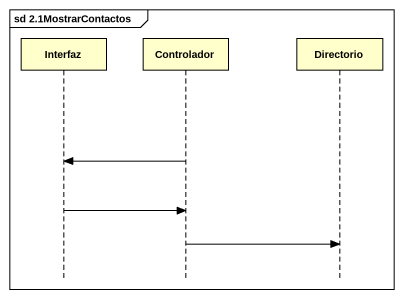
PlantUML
@startuml
mainframe sd 2.1MostrarContactos
hide footbox
participant Interfaz
participant Controlador
participant Directorio

Controlador -> Interfaz
Interfaz -> Controlador
Controlador -> Directorio
@enduml
